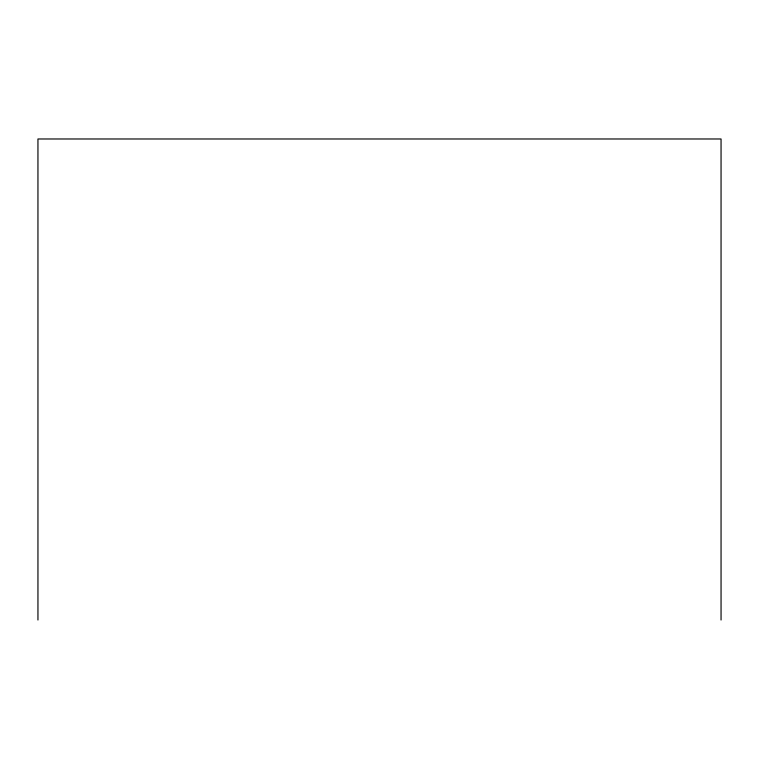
<?xml version="1.0" encoding="UTF-8"?>
<svg xmlns="http://www.w3.org/2000/svg" width="759" height="759" viewBox="0 0 759 759"><rect width="100%" height="100%" fill="white"/><g stroke="black" fill="none" stroke-linecap="round" stroke-linejoin="round"><path stroke-width="1.14" d="M721.05 620.018L721.05 138.982L37.95 138.982L37.95 620.018"/></g></svg>
